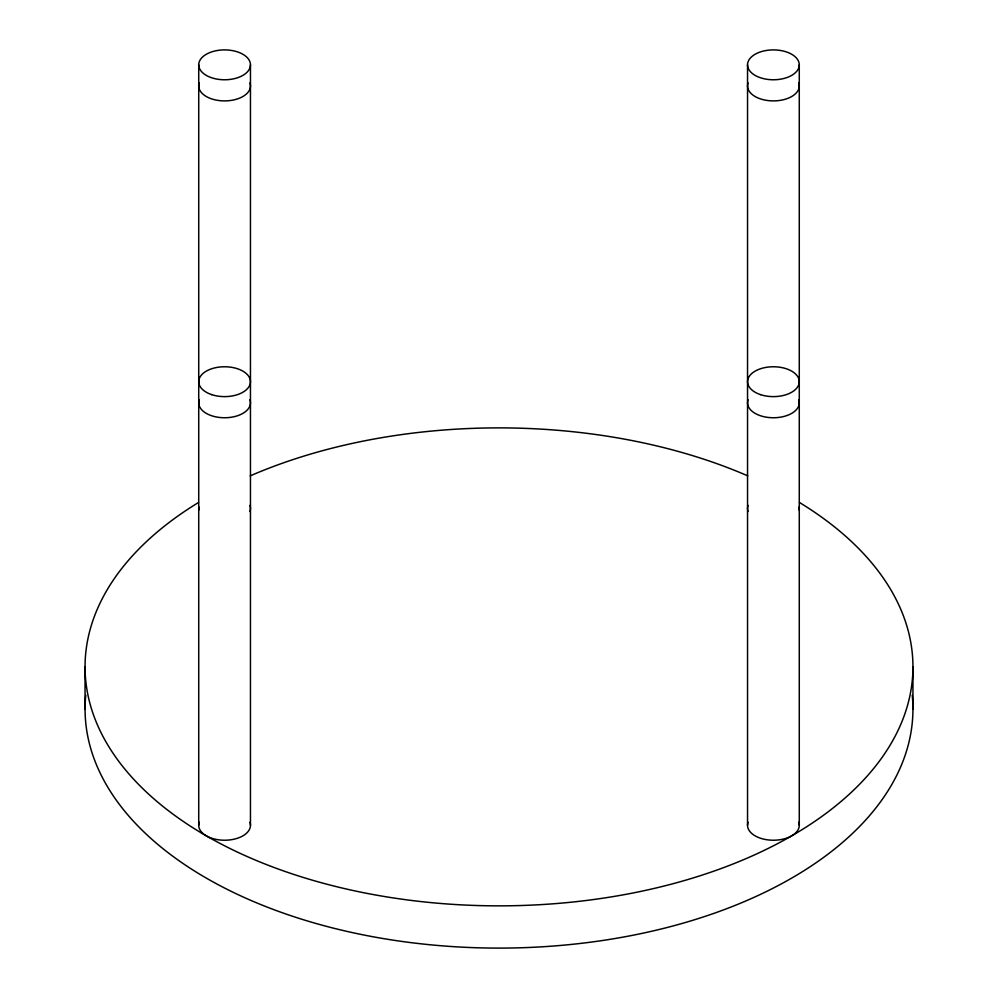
<?xml version="1.0" encoding="UTF-8"?>
<svg xmlns="http://www.w3.org/2000/svg" width="998" height="998" viewBox="0 0 998 998"><rect width="100%" height="100%" fill="white"/><g stroke="black" fill="none" stroke-linecap="round" stroke-linejoin="round"><path stroke-width="1.5" d="M912.945 666.864L912.945 709.116M799.273 64.833A25.873 14.933 0 0 1 760.476 77.769A25.873 14.933 0 0 1 760.476 51.896A25.873 14.933 0 0 1 799.273 64.833L799.273 825.296M747.539 64.833L747.539 825.296M250.461 64.833A25.873 14.933 0 0 1 211.663 77.769A25.873 14.933 0 0 1 211.663 51.896A25.873 14.933 0 0 1 250.461 64.833L250.461 825.296M198.727 64.833L198.727 825.296M85.055 666.864L85.055 709.116M798.724 822.227A25.873 14.933 0 0 1 773.413 840.229A25.873 14.933 0 0 1 748.088 822.227M799.485 502.493A413.945 238.984 0 0 1 789.056 837.372A413.945 238.984 0 0 1 208.944 837.372A413.945 238.984 0 0 1 198.515 502.493M250.249 475.846A413.945 238.984 0 0 1 747.751 475.846M798.724 399.749A25.873 14.933 0 0 1 773.413 417.75A25.873 14.933 0 0 1 748.088 399.749M912.234 695.207A413.945 238.984 0 0 1 499 948.1A413.945 238.984 0 0 1 85.766 695.207M249.912 505.375A25.873 14.933 0 0 1 249.912 511.5M198.864 509.978A25.873 14.933 0 0 1 198.864 506.897M249.912 82.896A25.873 14.933 0 0 1 224.587 100.898A25.873 14.933 0 0 1 199.276 82.896M249.912 822.227A25.873 14.933 0 0 1 224.587 840.229A25.873 14.933 0 0 1 199.276 822.227M748.088 511.5A25.873 14.933 0 0 1 748.088 505.375M799.136 506.897A25.873 14.933 0 0 1 799.136 509.978M798.724 82.896A25.873 14.933 0 0 1 773.413 100.898A25.873 14.933 0 0 1 748.088 82.896M249.912 399.749A25.873 14.933 0 0 1 224.587 417.75A25.873 14.933 0 0 1 199.276 399.749M760.476 394.622A25.873 14.933 0 0 0 799.273 381.685A25.873 14.933 0 0 0 760.476 368.761A25.873 14.933 0 0 0 760.476 394.622M211.663 394.622A25.873 14.933 0 0 0 250.461 381.685A25.873 14.933 0 0 0 211.663 368.761A25.873 14.933 0 0 0 211.663 394.622"/></g></svg>
